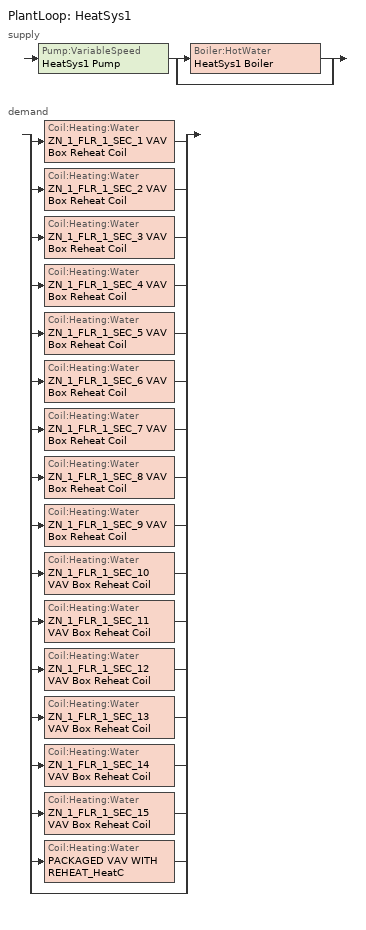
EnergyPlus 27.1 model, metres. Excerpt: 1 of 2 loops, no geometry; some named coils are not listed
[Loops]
PlantLoop 'HeatSys1'
 supply: Pump:VariableSpeed 'HeatSys1 Pump' > split
  | Boiler:HotWater 'HeatSys1 Boiler'
  | bypass
 demand: split
  | Coil:Heating:Water 'ZN_1_FLR_1_SEC_1 VAV Box Reheat Coil'
  | Coil:Heating:Water 'ZN_1_FLR_1_SEC_2 VAV Box Reheat Coil'
  | Coil:Heating:Water 'ZN_1_FLR_1_SEC_3 VAV Box Reheat Coil'
  | Coil:Heating:Water 'ZN_1_FLR_1_SEC_4 VAV Box Reheat Coil'
  | Coil:Heating:Water 'ZN_1_FLR_1_SEC_5 VAV Box Reheat Coil'
  | Coil:Heating:Water 'ZN_1_FLR_1_SEC_6 VAV Box Reheat Coil'
  | Coil:Heating:Water 'ZN_1_FLR_1_SEC_7 VAV Box Reheat Coil'
  | Coil:Heating:Water 'ZN_1_FLR_1_SEC_8 VAV Box Reheat Coil'
  | Coil:Heating:Water 'ZN_1_FLR_1_SEC_9 VAV Box Reheat Coil'
  | Coil:Heating:Water 'ZN_1_FLR_1_SEC_10 VAV Box Reheat Coil'
  | Coil:Heating:Water 'ZN_1_FLR_1_SEC_11 VAV Box Reheat Coil'
  | Coil:Heating:Water 'ZN_1_FLR_1_SEC_12 VAV Box Reheat Coil'
  | Coil:Heating:Water 'ZN_1_FLR_1_SEC_13 VAV Box Reheat Coil'
  | Coil:Heating:Water 'ZN_1_FLR_1_SEC_14 VAV Box Reheat Coil'
  | Coil:Heating:Water 'ZN_1_FLR_1_SEC_15 VAV Box Reheat Coil'
  | Coil:Heating:Water 'PACKAGED VAV WITH REHEAT_HeatC'
  | bypass
[Coil:Heating:Water] Availability Schedule=ALWAYS_ON; U-Factor Times Area Value {W/K}=Autosize; Maximum Water Flow Rate {m3/s}=Autosize; Performance Input Method=UFactorTimesAreaAndDesignWaterFlowRate; Rated Capacity {W}=Autosize; Rated Inlet Water Temperature {C}=82.2; Rated Inlet Air Temperature {C}=16.6; Rated Outlet Water Temperature {C}=71.1; Rated Outlet Air Temperature {C}=32.2
ZN_1_FLR_1_SEC_1 VAV Box Reheat Coil; ZN_1_FLR_1_SEC_2 VAV Box Reheat Coil; ZN_1_FLR_1_SEC_3 VAV Box Reheat Coil; ZN_1_FLR_1_SEC_4 VAV Box Reheat Coil; ZN_1_FLR_1_SEC_5 VAV Box Reheat Coil; ZN_1_FLR_1_SEC_6 VAV Box Reheat Coil; ZN_1_FLR_1_SEC_7 VAV Box Reheat Coil; ZN_1_FLR_1_SEC_8 VAV Box Reheat Coil; ZN_1_FLR_1_SEC_9 VAV Box Reheat Coil; ZN_1_FLR_1_SEC_10 VAV Box Reheat Coil; ZN_1_FLR_1_SEC_11 VAV Box Reheat Coil; ZN_1_FLR_1_SEC_12 VAV Box Reheat Coil; ZN_1_FLR_1_SEC_13 VAV Box Reheat Coil; ZN_1_FLR_1_SEC_14 VAV Box Reheat Coil; ZN_1_FLR_1_SEC_15 VAV Box Reheat Coil
[PlantLoop]
HeatSys1: Fluid Type=Water; Plant Equipment Operation Scheme=HeatSys1 Loop Operation Scheme List; Maximum Loop Temperature {C}=100; Minimum Loop Temperature {C}=10; Maximum Loop Flow Rate {m3/s}=Autosize; Minimum Loop Flow Rate {m3/s}=0; Plant Loop Volume {m3}=Autocalculate; Load Distribution Scheme=Optimal
[Sizing:Plant]
HeatSys1: Loop Type=Heating; Design Loop Exit Temperature {C}=82; Loop Design Temperature Difference {deltaC}=11
[SetpointManager:Scheduled] Control Variable=Temperature; Schedule=HW-Loop-Temp-Schedule
Name | Setpoint Node or NodeList
HeatSys1 Loop Setpoint Manager | HeatSys1 Supply Outlet Node
HeatSys1 Boiler Setpoint Manager | HeatSys1 Supply Equipment Outlet Node
[PlantEquipmentOperationSchemes]
HeatSys1 Loop Operation Scheme List: Control Scheme 1=HeatSys1 Operation Scheme; Control Scheme 1 Schedule=PlantOnSched
[PlantEquipmentOperation:HeatingLoad]
HeatSys1 Operation Scheme: Load Range 1 Lower Limit {W}=0; Load Range 1 Upper Limit {W}=1e+15; Range 1 Equipment List=HeatSys1 Equipment List
[PlantEquipmentList]
HeatSys1 Equipment List: HeatSys1 Boiler
[Pump:VariableSpeed]
HeatSys1 Pump: Design Maximum Flow Rate {m3/s}=Autosize; Design Pump Head {Pa}=15000; Design Power Consumption {W}=Autosize; Motor Efficiency=0.9; Fraction of Motor Inefficiencies to Fluid Stream=0; Coefficient 1 of the Part Load Performance Curve=0; Coefficient 2 of the Part Load Performance Curve=1; Coefficient 3 of the Part Load Performance Curve=0; Coefficient 4 of the Part Load Performance Curve=0; Design Minimum Flow Rate {m3/s}=0; Pump Control Type=Intermittent
[Boiler:HotWater]
HeatSys1 Boiler: Fuel Type=NaturalGas; Nominal Capacity {W}=Autosize; Nominal Thermal Efficiency=0.8; Efficiency Curve Temperature Evaluation Variable=LeavingBoiler; Normalized Boiler Efficiency Curve=HeatSys1 Boiler Efficiency Curve; Design Water Flow Rate {m3/s}=Autosize; Minimum Part Load Ratio=0; Maximum Part Load Ratio=1.2; Optimum Part Load Ratio=1; Water Outlet Upper Temperature Limit {C}=95; Boiler Flow Mode=LeavingSetpointModulated
[Schedule:Compact]
ALWAYS_ON; PlantOnSched: Through: 12/31, For: AllDays, Until: 24:00, 1
HW-Loop-Temp-Schedule: Through: 12/31, For: AllDays, Until: 24:00, 60
[Curve:Quadratic]
HeatSys1 Boiler Efficiency Curve: Coefficient1 Constant=1; Coefficient2 x=0; Coefficient3 x**2=0; Minimum Value of x=0; Maximum Value of x=1
